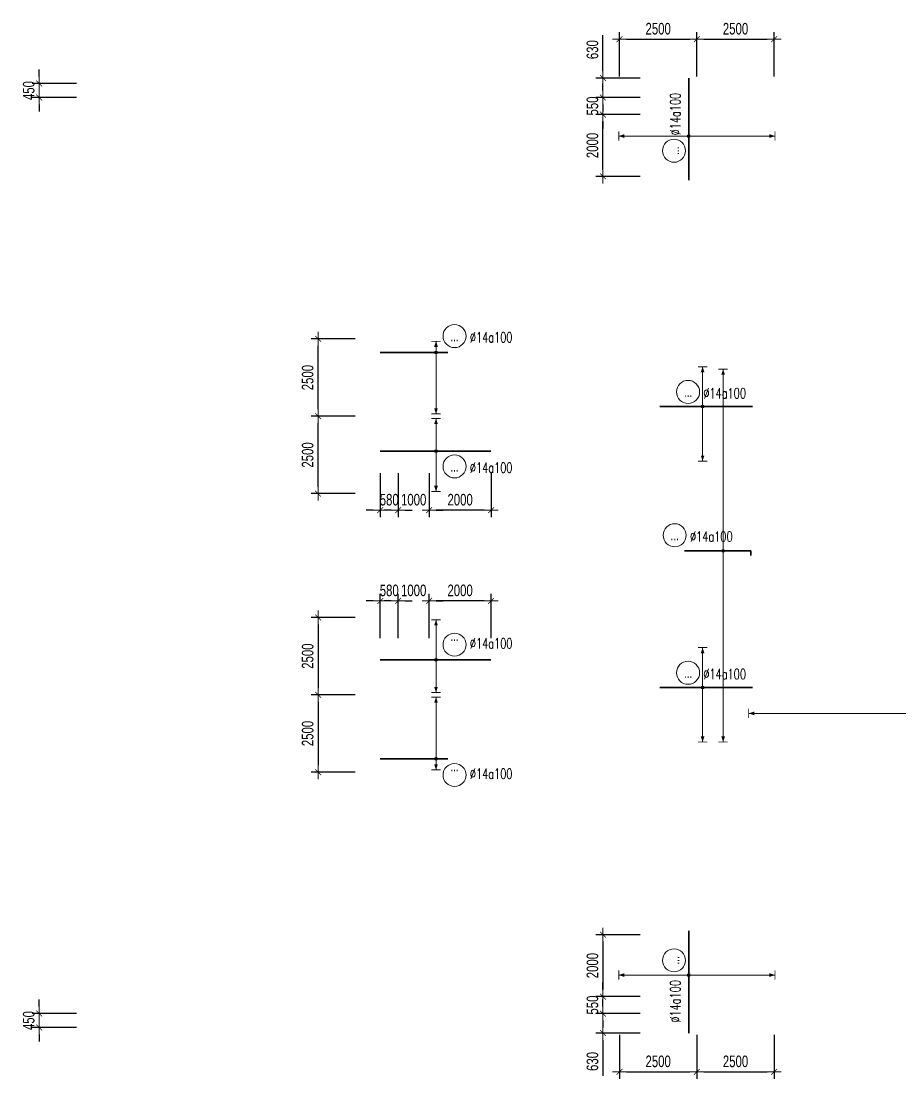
# Model space of a CAD drawing. Header units: millimetres. Extents: x 118516 to 588795, y -24154 to 50684.
# Drawn here: x 244666 to 273060, y 6791 to 40967 of the extents above; entities that cross this region are included whole.
import ezdxf
from ezdxf.enums import TextEntityAlignment as Align

# ---------------------------------------------------------------- set-up
doc = ezdxf.new("R2010")
doc.units = ezdxf.units.MM
doc.layers.get('0').update_dxf_attribs({"lineweight": 20})
doc.layers.get('Defpoints').update_dxf_attribs({"color": 151, "lineweight": 9})
for name, color, linetype, lineweight in [('NDC_S_DIM', 1, 'Continuous', 15), ('NDC_S_REBAR', 4, 'Continuous', 35), ('NDC_S_VN TEXT', 7, 'Continuous', 20)]:
    doc.layers.add(name, color=color, linetype=linetype, lineweight=lineweight)
doc.styles.add('ARIAL', font='arial.ttf', dxfattribs={"width": 0.7})
doc.styles.add('NDC_DIM', font='', dxfattribs={"width": 0.75})
doc.styles.add('NDC_ROMANS', font='romans.shx', dxfattribs={"width": 0.7})
doc.styles.get('NDC_DIM').set_extended_font_data('Dotum')
doc.dimstyles.new('NDC_dim_150', dxfattribs={"dimscale": 150, "dimtxt": 2.5, "dimasz": 1.5, "dimexe": 1.5, "dimexo": 2.5, "dimgap": 1, "dimtad": 1, "dimdec": 0, "dimzin": 0, "dimdsep": 46, "dimtxsty": 'NDC_DIM', "dimblk": 'DIMMARK', "dimcen": 0.09, "dimdle": 1.2, "dimclrd": 1, "dimclre": 1, "dimclrt": 3, "dimadec": 0, "dimazin": 0, "dimtfac": 1, "dimtdec": 0, "dimtix": 1, "dimtofl": 0, "dimtmove": 0, "dimatfit": 3, "dimfxl": 8, "dimfxlon": 1, "dimtolj": 1, "dimtzin": 0, "dimarcsym": 0})

# ---------------------------------------------------------------- blocks, each defined once
blk = doc.blocks.new('DIMMARK')
at = {"layer": 'NDC_S_DIM', "color": 1}
blk.add_line((-1.5, 0), (1, 0), dxfattribs=at)
at = {"layer": 'NDC_S_DIM', "color": 2, "const_width": 0.1}
blk.add_lwpolyline([(-0.42, -0.42), (0.42, 0.42)], dxfattribs=at)
blk = doc.blocks.new('*D16')
at = {"layer": 'Defpoints', "color": 0, "ltscale": 100, "transparency": 16777216}
for p in [(245250, 8900), (261474, 8900), (261474, 8450)]:
    blk.add_point(p, dxfattribs=at)
at = {"layer": 'NDC_S_DIM', "color": 1, "lineweight": -2, "ltscale": 100, "transparency": 16777216}
for p, q in [((245250, 9125), (245250, 9350)), ((246450, 8900), (245025, 8900)), ((246450, 8450), (245025, 8450)), ((245250, 8225), (245250, 8000))]:
    blk.add_line(p, q, dxfattribs=at)
at = {"layer": 'NDC_S_DIM', "color": 1, "lineweight": -2, "ltscale": 100, "transparency": 16777216, "xscale": 225, "yscale": 225, "zscale": 225}
for p, rotation in [((245250, 8900), 270), ((245250, 8450), 90)]:
    blk.add_blockref('DIMMARK', p, dxfattribs=dict(at, rotation=rotation))
at = {"layer": 'NDC_S_DIM', "color": 3, "ltscale": 100, "transparency": 16777216, "insert": (244912, 8675), "char_height": 375, "attachment_point": 5, "rotation": 90, "style": 'NDC_DIM'}
blk.add_mtext('\\A1;450', dxfattribs=at)
blk = doc.blocks.new('*D17')
at = {"layer": 'Defpoints', "color": 0, "ltscale": 100, "transparency": 16777216}
for p in [(261552, 38950), (245250, 38500), (261552, 38500)]:
    blk.add_point(p, dxfattribs=at)
at = {"layer": 'NDC_S_DIM', "color": 1, "lineweight": -2, "ltscale": 100, "transparency": 16777216}
for p, q in [((245250, 39175), (245250, 39400)), ((246450, 38950), (245025, 38950)), ((246450, 38500), (245025, 38500)), ((245250, 38275), (245250, 38050))]:
    blk.add_line(p, q, dxfattribs=at)
at = {"layer": 'NDC_S_DIM', "color": 1, "lineweight": -2, "ltscale": 100, "transparency": 16777216, "xscale": 225, "yscale": 225, "zscale": 225}
for p, rotation in [((245250, 38950), 270), ((245250, 38500), 90)]:
    blk.add_blockref('DIMMARK', p, dxfattribs=dict(at, rotation=rotation))
at = {"layer": 'NDC_S_DIM', "color": 3, "ltscale": 100, "transparency": 16777216, "insert": (244912, 38725), "char_height": 375, "attachment_point": 5, "rotation": 90, "style": 'NDC_DIM'}
blk.add_mtext('\\A1;450', dxfattribs=at)
blk = doc.blocks.new('*U56')
h = blk.add_hatch(color=6)
edge = h.paths.add_edge_path()
edge.add_arc((4.81, 0), 0.3, 0, 360)
at = {"layer": 'NDC_S_DIM', "color": 6}
for q in [(4.81, 39.15), (4.81, -41.18)]:
    blk.add_line((4.81, 0), q, dxfattribs=at)
for points in [[(3.81, 39.15, 0.2, 0.2, 0), (5.81, 39.15, 0, 0, 0)], [(3.81, -41.18, 0.2, 0.2, 0), (5.81, -41.18, 0, 0, 0)]]:
    blk.add_lwpolyline(points, format="xyseb", dxfattribs=at)
at = {"layer": 'NDC_S_DIM'}
blk.add_circle((-5.62, 3.36), 2.48, dxfattribs=at)
at = {"layer": 'NDC_S_DIM', "color": 6}
blk.add_circle((4.81, 0), 0.3, dxfattribs=at)
for points in [[(4.41, 37.95), (4.81, 39.15), (5.21, 37.95)], [(4.41, -39.98), (4.81, -41.18), (5.21, -39.98)]]:
    blk.add_solid(points, dxfattribs=at)
at = {"layer": 'NDC_S_REBAR'}
for p, q in [((0, 0), (-3.52, 0)), ((-3.52, 0), (-3.52, 0)), ((0, 0), (10.81, 0)), ((10.81, 0), (10.81, -1)), ((-3.52, 0), (-3.52, 0)), ((10.81, -1), (10.81, -1))]:
    blk.add_line(p, q, dxfattribs=at)
at = {"layer": 'NDC_S_VN TEXT', "style": 'ARIAL', "width": 0.7}
blk.add_attdef('KHT', text='', height=2.2, dxfattribs=at).set_placement((-5.62, 3.36), align=Align.MIDDLE_CENTER)
at = {"layer": 'NDC_S_VN TEXT', "color": 3, "style": 'NDC_ROMANS', "width": 0.7}
blk.add_attdef('DKT', (-2.32, 1.98), '', height=2.2, dxfattribs=at)
blk = doc.blocks.new('*U69')
h = blk.add_hatch(color=6)
edge = h.paths.add_edge_path()
edge.add_arc((4.81, 0), 0.3, 0, 360)
at = {"layer": 'NDC_S_DIM', "color": 6}
for q in [(4.81, 133.93), (4.81, -121.07)]:
    blk.add_line((4.81, 0), q, dxfattribs=at)
for points in [[(3.81, 133.93, 0.2, 0.2, 0), (5.81, 133.93, 0, 0, 0)], [(3.81, -121.07, 0.2, 0.2, 0), (5.81, -121.07, 0, 0, 0)]]:
    blk.add_lwpolyline(points, format="xyseb", dxfattribs=at)
at = {"layer": 'NDC_S_DIM'}
blk.add_circle((-5.62, 3.36), 2.48, dxfattribs=at)
at = {"layer": 'NDC_S_DIM', "color": 6}
blk.add_circle((4.81, 0), 0.3, dxfattribs=at)
for points in [[(4.41, 132.73), (4.81, 133.93), (5.21, 132.73)], [(4.41, -119.87), (4.81, -121.07), (5.21, -119.87)]]:
    blk.add_solid(points, dxfattribs=at)
at = {"layer": 'NDC_S_REBAR'}
for p, q in [((0, 0), (-11.85, 0)), ((-11.85, 0), (-11.85, 0)), ((0, 0), (10.81, 0)), ((10.81, 0), (10.81, -1)), ((-11.85, 0), (-11.85, 0)), ((10.81, -1), (10.81, -1))]:
    blk.add_line(p, q, dxfattribs=at)
at = {"layer": 'NDC_S_VN TEXT', "style": 'ARIAL', "width": 0.7}
blk.add_attdef('KHT', text='', height=2.2, dxfattribs=at).set_placement((-5.62, 3.36), align=Align.MIDDLE_CENTER)
at = {"layer": 'NDC_S_VN TEXT', "color": 3, "style": 'NDC_ROMANS', "width": 0.7}
blk.add_attdef('DKT', (-2.32, 1.98), '', height=2.2, dxfattribs=at)
blk = doc.blocks.new('*U62')
h = blk.add_hatch(color=6)
edge = h.paths.add_edge_path()
edge.add_arc((1.64, 0), 0.3, 0, 360)
at = {"layer": 'NDC_S_DIM', "color": 6}
for q in [(1.64, 8.58), (1.64, -11.75)]:
    blk.add_line((1.64, 0), q, dxfattribs=at)
for points in [[(0.64, 8.58, 0.2, 0.2, 0), (2.64, 8.58, 0, 0, 0)], [(0.64, -11.75, 0.2, 0.2, 0), (2.64, -11.75, 0, 0, 0)]]:
    blk.add_lwpolyline(points, format="xyseb", dxfattribs=at)
at = {"layer": 'NDC_S_DIM'}
blk.add_circle((-1.49, 3.16), 2.48, dxfattribs=at)
at = {"layer": 'NDC_S_DIM', "color": 6}
blk.add_circle((1.64, 0), 0.3, dxfattribs=at)
for points in [[(1.24, 7.38), (1.64, 8.58), (2.04, 7.38)], [(1.24, -10.55), (1.64, -11.75), (2.04, -10.55)]]:
    blk.add_solid(points, dxfattribs=at)
at = {"layer": 'NDC_S_REBAR'}
for p, q in [((0, 0), (-7.6, 0)), ((-7.6, 0), (-7.6, 0)), ((0, 0), (12.4, 0)), ((12.4, 0), (12.4, 0)), ((12.4, 0), (12.4, 0)), ((-7.6, 0), (-7.6, 0))]:
    blk.add_line(p, q, dxfattribs=at)
at = {"layer": 'NDC_S_VN TEXT', "style": 'ARIAL', "width": 0.7}
blk.add_attdef('KHT', text='', height=2.2, dxfattribs=at).set_placement((-1.49, 3.16), align=Align.MIDDLE_CENTER)
at = {"layer": 'NDC_S_VN TEXT', "color": 3, "style": 'NDC_ROMANS', "width": 0.7}
blk.add_attdef('DKT', (1.81, 1.78), '', height=2.2, dxfattribs=at)
blk = doc.blocks.new('*U117')
h = blk.add_hatch(color=6)
edge = h.paths.add_edge_path()
edge.add_arc((-0.77, 0), 0.3, 0, 360)
at = {"layer": 'NDC_S_DIM', "color": 6}
for q in [(-0.77, 15.08), (-0.77, -18.59)]:
    blk.add_line((-0.77, 0), q, dxfattribs=at)
for points in [[(-1.77, 15.08, 0.2, 0.2, 0), (0.23, 15.08, 0, 0, 0)], [(-1.77, -18.59, 0.2, 0.2, 0), (0.23, -18.59, 0, 0, 0)]]:
    blk.add_lwpolyline(points, format="xyseb", dxfattribs=at)
at = {"layer": 'NDC_S_DIM'}
blk.add_circle((-3.93, 3.16), 2.48, dxfattribs=at)
at = {"layer": 'NDC_S_DIM', "color": 6}
blk.add_circle((-0.77, 0), 0.3, dxfattribs=at)
for points in [[(-1.17, 13.88), (-0.77, 15.08), (-0.37, 13.88)], [(-1.17, -17.39), (-0.77, -18.59), (-0.37, -17.39)]]:
    blk.add_solid(points, dxfattribs=at)
at = {"layer": 'NDC_S_REBAR'}
for p, q in [((0, 0), (-10.27, 0)), ((-10.27, 0), (-10.27, 0)), ((0, 0), (11.73, 0)), ((11.73, 0), (11.73, 0)), ((11.73, 0), (11.73, 0)), ((-10.27, 0), (-10.27, 0))]:
    blk.add_line(p, q, dxfattribs=at)
at = {"layer": 'NDC_S_VN TEXT', "style": 'ARIAL', "width": 0.7}
blk.add_attdef('KHT', text='', height=2.2, dxfattribs=at).set_placement((-3.93, 3.16), align=Align.MIDDLE_CENTER)
at = {"layer": 'NDC_S_VN TEXT', "color": 3, "style": 'NDC_ROMANS', "width": 0.7}
blk.add_attdef('DKT', (-0.63, 1.78), '', height=2.2, dxfattribs=at)
blk = doc.blocks.new('*D119')
at = {"layer": 'Defpoints', "color": 0, "ltscale": 100, "transparency": 16777216}
for p in [(263466, 37950), (267443, 37950), (267443, 35950)]:
    blk.add_point(p, dxfattribs=at)
at = {"layer": 'NDC_S_DIM', "color": 1, "lineweight": -2, "ltscale": 100, "transparency": 16777216}
for p, q in [((264666, 37950), (263241, 37950)), ((263466, 36175), (263466, 37725)), ((264666, 35950), (263241, 35950))]:
    blk.add_line(p, q, dxfattribs=at)
at = {"layer": 'NDC_S_DIM', "color": 1, "lineweight": -2, "ltscale": 100, "transparency": 16777216, "xscale": 225, "yscale": 225, "zscale": 225}
for p, rotation in [((263466, 37950), 90), ((263466, 35950), 270)]:
    blk.add_blockref('DIMMARK', p, dxfattribs=dict(at, rotation=rotation))
at = {"layer": 'NDC_S_DIM', "color": 3, "ltscale": 100, "transparency": 16777216, "insert": (263128, 36950), "char_height": 375, "attachment_point": 5, "rotation": 90, "style": 'NDC_DIM'}
blk.add_mtext('\\A1;2000', dxfattribs=at)
blk = doc.blocks.new('*D120')
at = {"layer": 'Defpoints', "color": 0, "ltscale": 100, "transparency": 16777216}
for p in [(263466, 39130), (267443, 39130), (267443, 38500)]:
    blk.add_point(p, dxfattribs=at)
at = {"layer": 'NDC_S_DIM', "color": 1, "lineweight": -2, "ltscale": 100, "transparency": 16777216}
for p, q in [((263466, 39355), (263466, 40514)), ((264666, 39130), (263241, 39130)), ((264666, 38500), (263241, 38500)), ((263466, 38275), (263466, 38050))]:
    blk.add_line(p, q, dxfattribs=at)
at = {"layer": 'NDC_S_DIM', "color": 1, "lineweight": -2, "ltscale": 100, "transparency": 16777216, "xscale": 225, "yscale": 225, "zscale": 225}
for p, rotation in [((263466, 39130), 270), ((263466, 38500), 90)]:
    blk.add_blockref('DIMMARK', p, dxfattribs=dict(at, rotation=rotation))
at = {"layer": 'NDC_S_DIM', "color": 3, "ltscale": 100, "transparency": 16777216, "insert": (263128, 40047), "char_height": 375, "attachment_point": 5, "rotation": 90, "style": 'NDC_DIM'}
blk.add_mtext('\\A1;630', dxfattribs=at)
blk = doc.blocks.new('*D121')
at = {"layer": 'Defpoints', "color": 0, "ltscale": 100, "transparency": 16777216}
for p in [(263466, 38500), (267443, 38500), (267443, 37950)]:
    blk.add_point(p, dxfattribs=at)
at = {"layer": 'NDC_S_DIM', "color": 1, "lineweight": -2, "ltscale": 100, "transparency": 16777216}
for p, q in [((263466, 38725), (263466, 38950)), ((264666, 38500), (263241, 38500)), ((264666, 37950), (263241, 37950)), ((263466, 37725), (263466, 37500))]:
    blk.add_line(p, q, dxfattribs=at)
at = {"layer": 'NDC_S_DIM', "color": 1, "lineweight": -2, "ltscale": 100, "transparency": 16777216, "xscale": 225, "yscale": 225, "zscale": 225}
for p, rotation in [((263466, 38500), 270), ((263466, 37950), 90)]:
    blk.add_blockref('DIMMARK', p, dxfattribs=dict(at, rotation=rotation))
at = {"layer": 'NDC_S_DIM', "color": 3, "ltscale": 100, "transparency": 16777216, "insert": (263128, 38225), "char_height": 375, "attachment_point": 5, "rotation": 90, "style": 'NDC_DIM'}
blk.add_mtext('\\A1;550', dxfattribs=at)
blk = doc.blocks.new('*D122')
at = {"layer": 'Defpoints', "color": 0, "ltscale": 100, "transparency": 16777216}
for p in [(266500, 40384), (264000, 37405), (266500, 37405)]:
    blk.add_point(p, dxfattribs=at)
at = {"layer": 'NDC_S_DIM', "color": 1, "lineweight": -2, "ltscale": 100, "transparency": 16777216}
for p, q in [((264000, 39184), (264000, 40609)), ((264225, 40384), (266275, 40384)), ((266500, 39184), (266500, 40609))]:
    blk.add_line(p, q, dxfattribs=at)
at = {"layer": 'NDC_S_DIM', "color": 1, "lineweight": -2, "ltscale": 100, "transparency": 16777216, "xscale": 225, "yscale": 225, "zscale": 225, "rotation": 180}
blk.add_blockref('DIMMARK', (264000, 40384), dxfattribs=at)
at = {"layer": 'NDC_S_DIM', "color": 1, "lineweight": -2, "ltscale": 100, "transparency": 16777216, "xscale": 225, "yscale": 225, "zscale": 225}
blk.add_blockref('DIMMARK', (266500, 40384), dxfattribs=at)
at = {"layer": 'NDC_S_DIM', "color": 3, "ltscale": 100, "transparency": 16777216, "insert": (265250, 40721), "char_height": 375, "attachment_point": 5, "style": 'NDC_DIM'}
blk.add_mtext('\\A1;2500', dxfattribs=at)
blk = doc.blocks.new('*D123')
at = {"layer": 'Defpoints', "color": 0, "ltscale": 100, "transparency": 16777216}
for p in [(269000, 40384), (266500, 37255), (269000, 37255)]:
    blk.add_point(p, dxfattribs=at)
at = {"layer": 'NDC_S_DIM', "color": 1, "lineweight": -2, "ltscale": 100, "transparency": 16777216}
for p, q in [((266500, 39184), (266500, 40609)), ((266725, 40384), (268775, 40384)), ((269000, 39184), (269000, 40609))]:
    blk.add_line(p, q, dxfattribs=at)
at = {"layer": 'NDC_S_DIM', "color": 1, "lineweight": -2, "ltscale": 100, "transparency": 16777216, "xscale": 225, "yscale": 225, "zscale": 225, "rotation": 180}
blk.add_blockref('DIMMARK', (266500, 40384), dxfattribs=at)
at = {"layer": 'NDC_S_DIM', "color": 1, "lineweight": -2, "ltscale": 100, "transparency": 16777216, "xscale": 225, "yscale": 225, "zscale": 225}
blk.add_blockref('DIMMARK', (269000, 40384), dxfattribs=at)
at = {"layer": 'NDC_S_DIM', "color": 3, "ltscale": 100, "transparency": 16777216, "insert": (267750, 40721), "char_height": 375, "attachment_point": 5, "style": 'NDC_DIM'}
blk.add_mtext('\\A1;2500', dxfattribs=at)
blk = doc.blocks.new('*D154')
at = {"layer": 'Defpoints', "color": 0, "ltscale": 100, "transparency": 16777216}
for p in [(267443, 11450), (263466, 9450), (267443, 9450)]:
    blk.add_point(p, dxfattribs=at)
at = {"layer": 'NDC_S_DIM', "color": 1, "lineweight": -2, "ltscale": 100, "transparency": 16777216}
for p, q in [((264666, 11450), (263241, 11450)), ((263466, 11225), (263466, 9675)), ((264666, 9450), (263241, 9450))]:
    blk.add_line(p, q, dxfattribs=at)
at = {"layer": 'NDC_S_DIM', "color": 1, "lineweight": -2, "ltscale": 100, "transparency": 16777216, "xscale": 225, "yscale": 225, "zscale": 225}
for p, rotation in [((263466, 11450), 90), ((263466, 9450), 270)]:
    blk.add_blockref('DIMMARK', p, dxfattribs=dict(at, rotation=rotation))
at = {"layer": 'NDC_S_DIM', "color": 3, "ltscale": 100, "transparency": 16777216, "insert": (263128, 10450), "char_height": 375, "attachment_point": 5, "rotation": 90, "style": 'NDC_DIM'}
blk.add_mtext('\\A1;2000', dxfattribs=at)
blk = doc.blocks.new('*D155')
at = {"layer": 'Defpoints', "color": 0, "ltscale": 100, "transparency": 16777216}
for p in [(267443, 8900), (263466, 8270), (267443, 8270)]:
    blk.add_point(p, dxfattribs=at)
at = {"layer": 'NDC_S_DIM', "color": 1, "lineweight": -2, "ltscale": 100, "transparency": 16777216}
for p, q in [((263466, 9125), (263466, 9350)), ((264666, 8900), (263241, 8900)), ((264666, 8270), (263241, 8270)), ((263466, 8045), (263466, 6886))]:
    blk.add_line(p, q, dxfattribs=at)
at = {"layer": 'NDC_S_DIM', "color": 1, "lineweight": -2, "ltscale": 100, "transparency": 16777216, "xscale": 225, "yscale": 225, "zscale": 225}
for p, rotation in [((263466, 8900), 270), ((263466, 8270), 90)]:
    blk.add_blockref('DIMMARK', p, dxfattribs=dict(at, rotation=rotation))
at = {"layer": 'NDC_S_DIM', "color": 3, "ltscale": 100, "transparency": 16777216, "insert": (263128, 7353), "char_height": 375, "attachment_point": 5, "rotation": 90, "style": 'NDC_DIM'}
blk.add_mtext('\\A1;630', dxfattribs=at)
blk = doc.blocks.new('*D156')
at = {"layer": 'Defpoints', "color": 0, "ltscale": 100, "transparency": 16777216}
for p in [(267443, 9450), (263466, 8900), (267443, 8900)]:
    blk.add_point(p, dxfattribs=at)
at = {"layer": 'NDC_S_DIM', "color": 1, "lineweight": -2, "ltscale": 100, "transparency": 16777216}
for p, q in [((263466, 9675), (263466, 9900)), ((264666, 9450), (263241, 9450)), ((264666, 8900), (263241, 8900)), ((263466, 8675), (263466, 8450))]:
    blk.add_line(p, q, dxfattribs=at)
at = {"layer": 'NDC_S_DIM', "color": 1, "lineweight": -2, "ltscale": 100, "transparency": 16777216, "xscale": 225, "yscale": 225, "zscale": 225}
for p, rotation in [((263466, 9450), 270), ((263466, 8900), 90)]:
    blk.add_blockref('DIMMARK', p, dxfattribs=dict(at, rotation=rotation))
at = {"layer": 'NDC_S_DIM', "color": 3, "ltscale": 100, "transparency": 16777216, "insert": (263128, 9175), "char_height": 375, "attachment_point": 5, "rotation": 90, "style": 'NDC_DIM'}
blk.add_mtext('\\A1;550', dxfattribs=at)
blk = doc.blocks.new('*D157')
at = {"layer": 'Defpoints', "color": 0, "ltscale": 100, "transparency": 16777216}
for p in [(264000, 9995), (266500, 9995), (266500, 7016)]:
    blk.add_point(p, dxfattribs=at)
at = {"layer": 'NDC_S_DIM', "color": 1, "lineweight": -2, "ltscale": 100, "transparency": 16777216}
for p, q in [((264000, 8216), (264000, 6791)), ((266500, 8216), (266500, 6791)), ((264225, 7016), (266275, 7016))]:
    blk.add_line(p, q, dxfattribs=at)
at = {"layer": 'NDC_S_DIM', "color": 1, "lineweight": -2, "ltscale": 100, "transparency": 16777216, "xscale": 225, "yscale": 225, "zscale": 225, "rotation": 180}
blk.add_blockref('DIMMARK', (264000, 7016), dxfattribs=at)
at = {"layer": 'NDC_S_DIM', "color": 1, "lineweight": -2, "ltscale": 100, "transparency": 16777216, "xscale": 225, "yscale": 225, "zscale": 225}
blk.add_blockref('DIMMARK', (266500, 7016), dxfattribs=at)
at = {"layer": 'NDC_S_DIM', "color": 3, "ltscale": 100, "transparency": 16777216, "insert": (265250, 7354), "char_height": 375, "attachment_point": 5, "style": 'NDC_DIM'}
blk.add_mtext('\\A1;2500', dxfattribs=at)
blk = doc.blocks.new('*D158')
at = {"layer": 'Defpoints', "color": 0, "ltscale": 100, "transparency": 16777216}
for p in [(266500, 10145), (269000, 10145), (269000, 7016)]:
    blk.add_point(p, dxfattribs=at)
at = {"layer": 'NDC_S_DIM', "color": 1, "lineweight": -2, "ltscale": 100, "transparency": 16777216}
for p, q in [((266500, 8216), (266500, 6791)), ((269000, 8216), (269000, 6791)), ((266725, 7016), (268775, 7016))]:
    blk.add_line(p, q, dxfattribs=at)
at = {"layer": 'NDC_S_DIM', "color": 1, "lineweight": -2, "ltscale": 100, "transparency": 16777216, "xscale": 225, "yscale": 225, "zscale": 225, "rotation": 180}
blk.add_blockref('DIMMARK', (266500, 7016), dxfattribs=at)
at = {"layer": 'NDC_S_DIM', "color": 1, "lineweight": -2, "ltscale": 100, "transparency": 16777216, "xscale": 225, "yscale": 225, "zscale": 225}
blk.add_blockref('DIMMARK', (269000, 7016), dxfattribs=at)
at = {"layer": 'NDC_S_DIM', "color": 3, "ltscale": 100, "transparency": 16777216, "insert": (267750, 7354), "char_height": 375, "attachment_point": 5, "style": 'NDC_DIM'}
blk.add_mtext('\\A1;2500', dxfattribs=at)
blk = doc.blocks.new('*U179')
h = blk.add_hatch(color=6)
edge = h.paths.add_edge_path()
edge.add_arc((-0.77, 0), 0.3, 0, 360)
at = {"layer": 'NDC_S_DIM', "color": 6}
for q in [(-0.77, 7.03), (-0.77, -8.65)]:
    blk.add_line((-0.77, 0), q, dxfattribs=at)
for points in [[(-1.77, 7.03, 0.2, 0.2, 0), (0.23, 7.03, 0, 0, 0)], [(-1.77, -8.65, 0.2, 0.2, 0), (0.23, -8.65, 0, 0, 0)]]:
    blk.add_lwpolyline(points, format="xyseb", dxfattribs=at)
blk.add_circle((-0.77, 0), 0.3, dxfattribs=at)
at = {"layer": 'NDC_S_DIM'}
blk.add_circle((3.22, -3.28), 2.48, dxfattribs=at)
at = {"layer": 'NDC_S_DIM', "color": 6}
for points in [[(-1.17, 5.83), (-0.77, 7.03), (-0.37, 5.83)], [(-1.17, -7.45), (-0.77, -8.65), (-0.37, -7.45)]]:
    blk.add_solid(points, dxfattribs=at)
at = {"layer": 'NDC_S_REBAR'}
for p, q in [((0, 0), (-12.78, 0)), ((-12.78, 0), (-12.78, 0)), ((-12.78, 0), (-12.78, 0)), ((0, 0), (11.07, 0)), ((11.07, 0), (11.07, 0)), ((11.07, 0), (11.07, 0))]:
    blk.add_line(p, q, dxfattribs=at)
at = {"layer": 'NDC_S_VN TEXT', "style": 'ARIAL', "width": 0.7}
blk.add_attdef('KHT', text='', height=2.2, dxfattribs=at).set_placement((3.22, -3.28), align=Align.MIDDLE_CENTER)
at = {"layer": 'NDC_S_VN TEXT', "color": 3, "style": 'NDC_ROMANS', "width": 0.7}
blk.add_attdef('DKT', (6.52, -4.65), '', height=2.2, dxfattribs=at)
blk = doc.blocks.new('*D174')
at = {"layer": 'Defpoints', "color": 0, "ltscale": 100, "transparency": 16777216}
for p in [(257850, 29143), (259850, 29143), (257850, 25166)]:
    blk.add_point(p, dxfattribs=at)
at = {"layer": 'NDC_S_DIM', "color": 1, "lineweight": -2, "ltscale": 100, "transparency": 16777216}
for p, q in [((257850, 26366), (257850, 24941)), ((259850, 26366), (259850, 24941)), ((259625, 25166), (258075, 25166))]:
    blk.add_line(p, q, dxfattribs=at)
at = {"layer": 'NDC_S_DIM', "color": 1, "lineweight": -2, "ltscale": 100, "transparency": 16777216, "xscale": 225, "yscale": 225, "zscale": 225, "rotation": 180}
blk.add_blockref('DIMMARK', (257850, 25166), dxfattribs=at)
at = {"layer": 'NDC_S_DIM', "color": 1, "lineweight": -2, "ltscale": 100, "transparency": 16777216, "xscale": 225, "yscale": 225, "zscale": 225}
blk.add_blockref('DIMMARK', (259850, 25166), dxfattribs=at)
at = {"layer": 'NDC_S_DIM', "color": 3, "ltscale": 100, "transparency": 16777216, "insert": (258850, 25503), "char_height": 375, "attachment_point": 5, "style": 'NDC_DIM'}
blk.add_mtext('\\A1;2000', dxfattribs=at)
blk = doc.blocks.new('*D175')
at = {"layer": 'Defpoints', "color": 0, "ltscale": 100, "transparency": 16777216}
for p in [(256270, 29143), (256850, 29143), (256270, 25166)]:
    blk.add_point(p, dxfattribs=at)
at = {"layer": 'NDC_S_DIM', "color": 1, "lineweight": -2, "ltscale": 100, "transparency": 16777216}
for p, q in [((256270, 26366), (256270, 24941)), ((256850, 26366), (256850, 24941)), ((256045, 25166), (255820, 25166)), ((257075, 25166), (257300, 25166))]:
    blk.add_line(p, q, dxfattribs=at)
at = {"layer": 'NDC_S_DIM', "color": 1, "lineweight": -2, "ltscale": 100, "transparency": 16777216, "xscale": 225, "yscale": 225, "zscale": 225}
blk.add_blockref('DIMMARK', (256270, 25166), dxfattribs=at)
at = {"layer": 'NDC_S_DIM', "color": 1, "lineweight": -2, "ltscale": 100, "transparency": 16777216, "xscale": 225, "yscale": 225, "zscale": 225, "rotation": 180}
blk.add_blockref('DIMMARK', (256850, 25166), dxfattribs=at)
at = {"layer": 'NDC_S_DIM', "color": 3, "ltscale": 100, "transparency": 16777216, "insert": (256560, 25503), "char_height": 375, "attachment_point": 5, "style": 'NDC_DIM'}
blk.add_mtext('\\A1;580', dxfattribs=at)
blk = doc.blocks.new('*D176')
at = {"layer": 'Defpoints', "color": 0, "ltscale": 100, "transparency": 16777216}
for p in [(256850, 29143), (257850, 29143), (256850, 25166)]:
    blk.add_point(p, dxfattribs=at)
at = {"layer": 'NDC_S_DIM', "color": 1, "lineweight": -2, "ltscale": 100, "transparency": 16777216}
for p, q in [((256850, 26366), (256850, 24941)), ((257850, 26366), (257850, 24941)), ((256625, 25166), (256400, 25166)), ((258075, 25166), (258300, 25166))]:
    blk.add_line(p, q, dxfattribs=at)
at = {"layer": 'NDC_S_DIM', "color": 1, "lineweight": -2, "ltscale": 100, "transparency": 16777216, "xscale": 225, "yscale": 225, "zscale": 225}
for p, rotation in [((256850, 25166), 2.834510332120286e-11), ((257850, 25166), 180.0000000000283)]:
    blk.add_blockref('DIMMARK', p, dxfattribs=dict(at, rotation=rotation))
at = {"layer": 'NDC_S_DIM', "color": 3, "ltscale": 100, "transparency": 16777216, "insert": (257350, 25503), "char_height": 375, "attachment_point": 5, "style": 'NDC_DIM'}
blk.add_mtext('\\A1;1000', dxfattribs=at)
blk = doc.blocks.new('*D177')
at = {"layer": 'Defpoints', "color": 0, "ltscale": 100, "transparency": 16777216}
for p in [(254263, 28200), (257242, 28200), (257242, 25700)]:
    blk.add_point(p, dxfattribs=at)
at = {"layer": 'NDC_S_DIM', "color": 1, "lineweight": -2, "ltscale": 100, "transparency": 16777216}
for p, q in [((255463, 28200), (254038, 28200)), ((254263, 25925), (254263, 27975)), ((255463, 25700), (254038, 25700))]:
    blk.add_line(p, q, dxfattribs=at)
at = {"layer": 'NDC_S_DIM', "color": 1, "lineweight": -2, "ltscale": 100, "transparency": 16777216, "xscale": 225, "yscale": 225, "zscale": 225}
for p, rotation in [((254263, 28200), 90), ((254263, 25700), 270)]:
    blk.add_blockref('DIMMARK', p, dxfattribs=dict(at, rotation=rotation))
at = {"layer": 'NDC_S_DIM', "color": 3, "ltscale": 100, "transparency": 16777216, "insert": (253925, 26950), "char_height": 375, "attachment_point": 5, "rotation": 90, "style": 'NDC_DIM'}
blk.add_mtext('\\A1;2500', dxfattribs=at)
blk = doc.blocks.new('*D178')
at = {"layer": 'Defpoints', "color": 0, "ltscale": 100, "transparency": 16777216}
for p in [(254263, 30700), (257392, 30700), (257392, 28200)]:
    blk.add_point(p, dxfattribs=at)
at = {"layer": 'NDC_S_DIM', "color": 1, "lineweight": -2, "ltscale": 100, "transparency": 16777216}
for p, q in [((255463, 30700), (254038, 30700)), ((254263, 28425), (254263, 30475)), ((255463, 28200), (254038, 28200))]:
    blk.add_line(p, q, dxfattribs=at)
at = {"layer": 'NDC_S_DIM', "color": 1, "lineweight": -2, "ltscale": 100, "transparency": 16777216, "xscale": 225, "yscale": 225, "zscale": 225}
for p, rotation in [((254263, 30700), 90), ((254263, 28200), 270)]:
    blk.add_blockref('DIMMARK', p, dxfattribs=dict(at, rotation=rotation))
at = {"layer": 'NDC_S_DIM', "color": 3, "ltscale": 100, "transparency": 16777216, "insert": (253925, 29450), "char_height": 375, "attachment_point": 5, "rotation": 90, "style": 'NDC_DIM'}
blk.add_mtext('\\A1;2500', dxfattribs=at)
blk = doc.blocks.new('*U180')
h = blk.add_hatch(color=6)
edge = h.paths.add_edge_path()
edge.add_arc((-0.77, 0), 0.3, 0, 360)
at = {"layer": 'NDC_S_DIM', "color": 6}
for q in [(-0.77, 2.39), (-0.77, -13.26)]:
    blk.add_line((-0.77, 0), q, dxfattribs=at)
for points in [[(-1.77, 2.39, 0.2, 0.2, 0), (0.23, 2.39, 0, 0, 0)], [(-1.77, -13.26, 0.2, 0.2, 0), (0.23, -13.26, 0, 0, 0)]]:
    blk.add_lwpolyline(points, format="xyseb", dxfattribs=at)
at = {"layer": 'NDC_S_DIM'}
blk.add_circle((3.22, 3.51), 2.48, dxfattribs=at)
at = {"layer": 'NDC_S_DIM', "color": 6}
blk.add_circle((-0.77, 0), 0.3, dxfattribs=at)
for points in [[(-1.17, 1.19), (-0.77, 2.39), (-0.37, 1.19)], [(-1.17, -12.06), (-0.77, -13.26), (-0.37, -12.06)]]:
    blk.add_solid(points, dxfattribs=at)
at = {"layer": 'NDC_S_REBAR'}
for p, q in [((0, 0), (-12.78, 0)), ((-12.78, 0), (-12.78, 0)), ((-12.78, 0), (-12.78, 0)), ((0, 0), (1.76, 0)), ((1.76, 0), (1.76, 0)), ((1.76, 0), (1.76, 0))]:
    blk.add_line(p, q, dxfattribs=at)
at = {"layer": 'NDC_S_VN TEXT', "style": 'ARIAL', "width": 0.7}
blk.add_attdef('KHT', text='', height=2.2, dxfattribs=at).set_placement((3.22, 3.51), align=Align.MIDDLE_CENTER)
at = {"layer": 'NDC_S_VN TEXT', "color": 3, "style": 'NDC_ROMANS', "width": 0.7}
blk.add_attdef('DKT', (6.52, 2.14), '', height=2.2, dxfattribs=at)
blk = doc.blocks.new('*D181')
at = {"layer": 'Defpoints', "color": 0, "ltscale": 100, "transparency": 16777216}
for p in [(257850, 22234), (257850, 18257), (259850, 18257)]:
    blk.add_point(p, dxfattribs=at)
at = {"layer": 'NDC_S_DIM', "color": 1, "lineweight": -2, "ltscale": 100, "transparency": 16777216}
for p, q in [((257850, 21034), (257850, 22459)), ((259625, 22234), (258075, 22234)), ((259850, 21034), (259850, 22459))]:
    blk.add_line(p, q, dxfattribs=at)
at = {"layer": 'NDC_S_DIM', "color": 1, "lineweight": -2, "ltscale": 100, "transparency": 16777216, "xscale": 225, "yscale": 225, "zscale": 225, "rotation": 180}
blk.add_blockref('DIMMARK', (257850, 22234), dxfattribs=at)
at = {"layer": 'NDC_S_DIM', "color": 1, "lineweight": -2, "ltscale": 100, "transparency": 16777216, "xscale": 225, "yscale": 225, "zscale": 225}
blk.add_blockref('DIMMARK', (259850, 22234), dxfattribs=at)
at = {"layer": 'NDC_S_DIM', "color": 3, "ltscale": 100, "transparency": 16777216, "insert": (258850, 22572), "char_height": 375, "attachment_point": 5, "style": 'NDC_DIM'}
blk.add_mtext('\\A1;2000', dxfattribs=at)
blk = doc.blocks.new('*D182')
at = {"layer": 'Defpoints', "color": 0, "ltscale": 100, "transparency": 16777216}
for p in [(256270, 22234), (256270, 18257), (256850, 18257)]:
    blk.add_point(p, dxfattribs=at)
at = {"layer": 'NDC_S_DIM', "color": 1, "lineweight": -2, "ltscale": 100, "transparency": 16777216}
for p, q in [((256045, 22234), (255820, 22234)), ((256270, 21034), (256270, 22459)), ((256850, 21034), (256850, 22459)), ((257075, 22234), (257300, 22234))]:
    blk.add_line(p, q, dxfattribs=at)
at = {"layer": 'NDC_S_DIM', "color": 1, "lineweight": -2, "ltscale": 100, "transparency": 16777216, "xscale": 225, "yscale": 225, "zscale": 225}
blk.add_blockref('DIMMARK', (256270, 22234), dxfattribs=at)
at = {"layer": 'NDC_S_DIM', "color": 1, "lineweight": -2, "ltscale": 100, "transparency": 16777216, "xscale": 225, "yscale": 225, "zscale": 225, "rotation": 180}
blk.add_blockref('DIMMARK', (256850, 22234), dxfattribs=at)
at = {"layer": 'NDC_S_DIM', "color": 3, "ltscale": 100, "transparency": 16777216, "insert": (256560, 22572), "char_height": 375, "attachment_point": 5, "style": 'NDC_DIM'}
blk.add_mtext('\\A1;580', dxfattribs=at)
blk = doc.blocks.new('*D183')
at = {"layer": 'Defpoints', "color": 0, "ltscale": 100, "transparency": 16777216}
for p in [(256850, 22234), (256850, 18257), (257850, 18257)]:
    blk.add_point(p, dxfattribs=at)
at = {"layer": 'NDC_S_DIM', "color": 1, "lineweight": -2, "ltscale": 100, "transparency": 16777216}
for p, q in [((256625, 22234), (256400, 22234)), ((256850, 21034), (256850, 22459)), ((257850, 21034), (257850, 22459)), ((258075, 22234), (258300, 22234))]:
    blk.add_line(p, q, dxfattribs=at)
at = {"layer": 'NDC_S_DIM', "color": 1, "lineweight": -2, "ltscale": 100, "transparency": 16777216, "xscale": 225, "yscale": 225, "zscale": 225}
for p, rotation in [((256850, 22234), 359.9999999999716), ((257850, 22234), 179.9999999999717)]:
    blk.add_blockref('DIMMARK', p, dxfattribs=dict(at, rotation=rotation))
at = {"layer": 'NDC_S_DIM', "color": 3, "ltscale": 100, "transparency": 16777216, "insert": (257350, 22572), "char_height": 375, "attachment_point": 5, "style": 'NDC_DIM'}
blk.add_mtext('\\A1;1000', dxfattribs=at)
blk = doc.blocks.new('*D184')
at = {"layer": 'Defpoints', "color": 0, "ltscale": 100, "transparency": 16777216}
for p in [(257242, 21700), (254263, 19200), (257242, 19200)]:
    blk.add_point(p, dxfattribs=at)
at = {"layer": 'NDC_S_DIM', "color": 1, "lineweight": -2, "ltscale": 100, "transparency": 16777216}
for p, q in [((255463, 21700), (254038, 21700)), ((254263, 21475), (254263, 19425)), ((255463, 19200), (254038, 19200))]:
    blk.add_line(p, q, dxfattribs=at)
at = {"layer": 'NDC_S_DIM', "color": 1, "lineweight": -2, "ltscale": 100, "transparency": 16777216, "xscale": 225, "yscale": 225, "zscale": 225}
for p, rotation in [((254263, 21700), 90), ((254263, 19200), 270)]:
    blk.add_blockref('DIMMARK', p, dxfattribs=dict(at, rotation=rotation))
at = {"layer": 'NDC_S_DIM', "color": 3, "ltscale": 100, "transparency": 16777216, "insert": (253925, 20450), "char_height": 375, "attachment_point": 5, "rotation": 90, "style": 'NDC_DIM'}
blk.add_mtext('\\A1;2500', dxfattribs=at)
blk = doc.blocks.new('*D185')
at = {"layer": 'Defpoints', "color": 0, "ltscale": 100, "transparency": 16777216}
for p in [(257392, 19200), (254263, 16700), (257392, 16700)]:
    blk.add_point(p, dxfattribs=at)
at = {"layer": 'NDC_S_DIM', "color": 1, "lineweight": -2, "ltscale": 100, "transparency": 16777216}
for p, q in [((255463, 19200), (254038, 19200)), ((254263, 18975), (254263, 16925)), ((255463, 16700), (254038, 16700))]:
    blk.add_line(p, q, dxfattribs=at)
at = {"layer": 'NDC_S_DIM', "color": 1, "lineweight": -2, "ltscale": 100, "transparency": 16777216, "xscale": 225, "yscale": 225, "zscale": 225}
for p, rotation in [((254263, 19200), 90), ((254263, 16700), 270)]:
    blk.add_blockref('DIMMARK', p, dxfattribs=dict(at, rotation=rotation))
at = {"layer": 'NDC_S_DIM', "color": 3, "ltscale": 100, "transparency": 16777216, "insert": (253925, 17950), "char_height": 375, "attachment_point": 5, "rotation": 90, "style": 'NDC_DIM'}
blk.add_mtext('\\A1;2500', dxfattribs=at)

msp = doc.modelspace()

# ---------------------------------------------------------------- block references
at = {"layer": 'NDC_S_REBAR', "xscale": 150, "yscale": 150, "zscale": 150, "rotation": 90}
for name, p in [('*U117', (266237.1, 37370.3)), ('*U69', (288264.4, 17877.8))]:
    msp.add_blockref(name, p, dxfattribs=at).add_auto_attribs({'KHT': '...', 'DKT': '%%c14a100'})
at = {"layer": 'NDC_S_REBAR', "xscale": 150, "yscale": 150, "zscale": 150}
for name, p in [('*U180', (258186.7, 30264.2)), ('*U62', (266440.3, 28512.9)), ('*U56', (266627.8, 23852.6)), ('*U179', (258186.7, 27071.2)), ('*U62', (266440.3, 19437.9))]:
    msp.add_blockref(name, p, dxfattribs=at).add_auto_attribs({'KHT': '...', 'DKT': '%%c14a100'})
at = {"layer": 'NDC_S_REBAR'}
ref = msp.add_blockref('*U179', (258186.7, 20328.8), dxfattribs=dict(at, xscale=-150, yscale=150, zscale=150, rotation=180))
ref.add_attrib('KHT', '...', dxfattribs={"layer": 'NDC_S_VN TEXT', "height": 330, "style": 'ARIAL', "width": 0.7}).set_placement((258669.6, 21103.9), align=Align.MIDDLE_CENTER)
ref.add_attrib('DKT', '%%c14a100', (259164.6, 20696.3), dxfattribs={"layer": 'NDC_S_VN TEXT', "color": 3, "height": 330, "style": 'NDC_ROMANS', "width": 0.7})
ref = msp.add_blockref('*U180', (258186.7, 17135.8), dxfattribs=dict(at, xscale=-150, yscale=150, zscale=150, rotation=180))
ref.add_attrib('KHT', '...', dxfattribs={"layer": 'NDC_S_VN TEXT', "height": 330, "style": 'ARIAL', "width": 0.7}).set_placement((258669.6, 16892.7), align=Align.MIDDLE_CENTER)
ref.add_attrib('DKT', '%%c14a100', (259164.6, 16485.1), dxfattribs={"layer": 'NDC_S_VN TEXT', "color": 3, "height": 330, "style": 'NDC_ROMANS', "width": 0.7})
ref = msp.add_blockref('*U117', (266237.1, 10029.7), dxfattribs=dict(at, xscale=-150, yscale=150, zscale=150, rotation=90))
ref.add_attrib('KHT', '...', dxfattribs={"layer": 'NDC_S_VN TEXT', "height": 330, "rotation": 90, "style": 'ARIAL', "width": 0.7}).set_placement((265763.7, 10618.7), align=Align.MIDDLE_CENTER)
ref.add_attrib('DKT', '%%c14a100', (265970, 8606.9), dxfattribs={"layer": 'NDC_S_VN TEXT', "color": 3, "height": 330, "rotation": 90, "style": 'NDC_ROMANS', "width": 0.7})

# ---------------------------------------------------------------- dimensions: what is measured, and where the dimension line sits
at = {"layer": 'NDC_S_DIM', "ltscale": 100}
for p1, p2, distance, picture, middle in [((264000, 37404.7), (266500, 37404.7), 2978.9, '*D122', (265250, 40721.4)), ((266500, 37254.7), (269000, 37254.7), 3128.9, '*D123', (267750, 40721.4)), ((267443.2, 35950), (267443.2, 37950), 3977.5, '*D119', (263127.9, 36950)), ((257391.6, 28200), (257391.6, 30700), 3128.9, '*D178', (253924.9, 29450)), ((256850, 29143.2), (256270, 29143.2), 3977.5, '*D175', (256560, 25503.4)), ((257850, 29143.2), (256850, 29143.2), 3977.5, '*D176', (257350, 25503.4)), ((259850.4, 29143.2), (257850, 29143.2), 3977.5, '*D174', (258850.2, 25503.4)), ((257241.6, 25700), (257241.6, 28200), 2978.9, '*D177', (253924.9, 26950)), ((256850, 18256.8), (256270, 18256.8), -3977.5, '*D182', (256560, 22572.1)), ((257850, 18256.8), (256850, 18256.8), -3977.5, '*D183', (257350, 22572.1)), ((259850.4, 18256.8), (257850, 18256.8), -3977.5, '*D181', (258850.2, 22572.1)), ((257241.6, 21700), (257241.6, 19200), -2978.9, '*D184', (253924.9, 20450)), ((257391.6, 19200), (257391.6, 16700), -3128.9, '*D185', (253924.9, 17950)), ((267443.2, 11450), (267443.2, 9450), -3977.5, '*D154', (263127.9, 10450)), ((264000, 9995.3), (266500, 9995.3), -2978.9, '*D157', (265250, 7354.1)), ((266500, 10145.3), (269000, 10145.3), -3128.9, '*D158', (267750, 7354.1))]:
    dim = msp.add_aligned_dim(p1=p1, p2=p2, distance=distance, dimstyle='NDC_dim_150', dxfattribs=at)
    dim.commit()
    dim.dimension.update_dxf_attribs({"geometry": picture, "text_midpoint": middle})
for base, p1, p2, angle, picture, middle in [((263465.7, 39130), (267443.2, 38500), (267443.2, 39130), 90, '*D120', (263465.7, 40047.1)), ((263465.7, 38500), (267443.2, 37950), (267443.2, 38500), 90, '*D121', (263465.7, 38225)), ((263465.7, 8900), (267443.2, 9450), (267443.2, 8900), 270, '*D156', (263465.7, 9175)), ((263465.7, 8270), (267443.2, 8900), (267443.2, 8270), 270, '*D155', (263465.7, 7352.9))]:
    dim = msp.add_linear_dim(base=base, p1=p1, p2=p2, angle=angle, dimstyle='NDC_dim_150', dxfattribs=at)
    dim.commit()
    dim.dimension.update_dxf_attribs({"geometry": picture, "text_midpoint": middle, "dimtype": 161})
for base, p1, p2, picture, middle in [((245250, 38500), (261551.9, 38950), (261551.9, 38500), '*D17', (244912.2, 38725)), ((245250, 8900), (261474, 8450), (261474, 8900), '*D16', (244912.2, 8675))]:
    dim = msp.add_linear_dim(base=base, p1=p1, p2=p2, angle=90, dimstyle='NDC_dim_150', dxfattribs=at)
    dim.commit()
    dim.dimension.update_dxf_attribs({"geometry": picture, "text_midpoint": middle})

doc.saveas('drawing.dxf')
